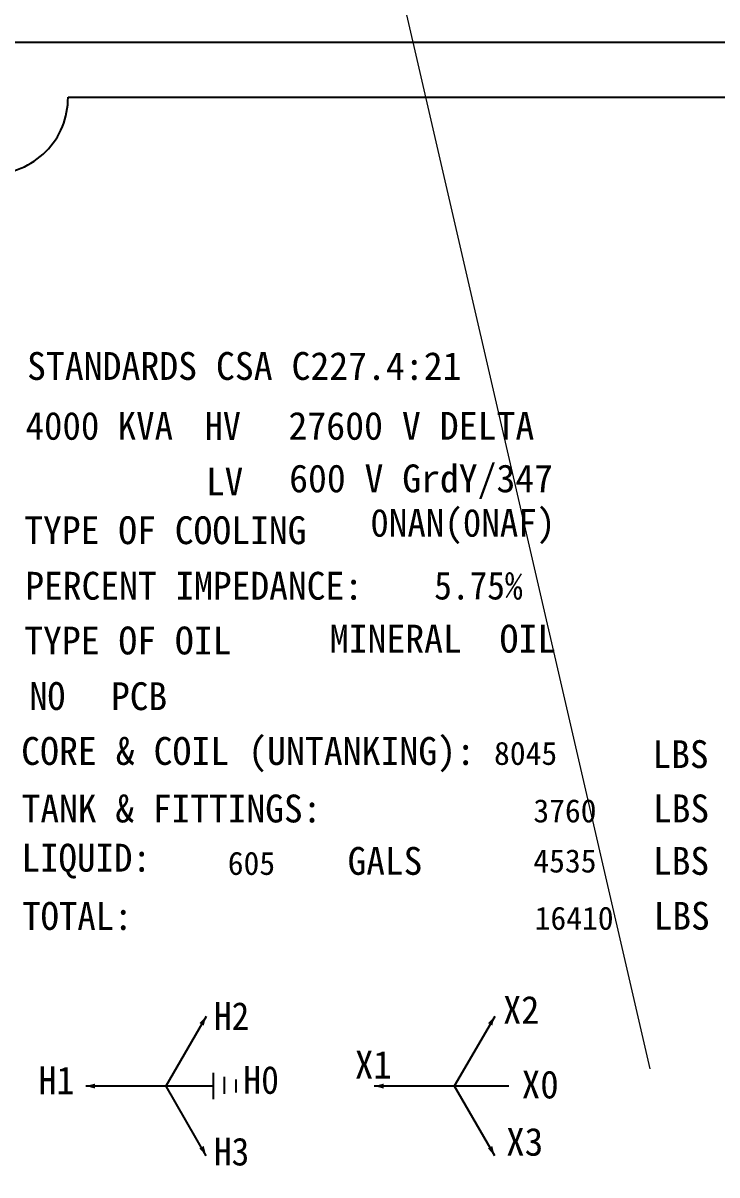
# Model space of a CAD drawing. Header units: millimetres. Extents: x 183355 to 194386, y -190559 to -183233.
# Drawn here: x 185759.4 to 185822.5, y -184423.9 to -184319.1 of the extents above; entities that cross this region are included whole.
import ezdxf

# ---------------------------------------------------------------- set-up
doc = ezdxf.new("R2010")
doc.units = ezdxf.units.MM
doc.header["$LTSCALE"] = 13
doc.layers.add('2', color=3, linetype='Continuous')
doc.layers.add('PDF_Geometry', color=7, linetype='Continuous')
doc.layers.add('标注、文本', color=3, linetype='Continuous', lineweight=25)
doc.layers.add('铁心', color=3, linetype='Continuous', lineweight=0)
doc.styles.add('PDF FangSong', font='simfang.ttf')

msp = doc.modelspace()

# ---------------------------------------------------------------- hatches: boundary and pattern name
at = {"layer": '2', "linetype": 'Continuous', "transparency": 33554559}
for points in [[(185776.02, -184409.47), (185775.795, -184410.312), (185775.402, -184410.087)], [(185802.267, -184409.47), (185802.043, -184410.312), (185801.649, -184410.087)], [(185765.067, -184415.816), (185765.91, -184415.592), (185765.91, -184416.041)], [(185791.315, -184415.816), (185792.157, -184415.592), (185792.157, -184416.041)], [(185776.02, -184422.163), (185775.402, -184421.489), (185775.795, -184421.265)], [(185802.267, -184422.163), (185801.649, -184421.489), (185802.043, -184421.265)]]:
    msp.add_hatch(color=256, dxfattribs=at).paths.add_polyline_path(points)

# ---------------------------------------------------------------- linework, layer by layer
at = {"layer": '2', "linetype": 'Continuous'}
for p, q in [((185776.671, -184415.816), (185765.067, -184415.816)), ((185776.02, -184422.163), (185772.369, -184415.816)), ((185803.552, -184415.816), (185791.315, -184415.816)), ((185802.267, -184422.163), (185798.616, -184415.816))]:
    msp.add_line(p, q, dxfattribs=at)
for points in [[(185776.02, -184409.47), (185772.339, -184415.816)], [(185802.267, -184409.47), (185798.587, -184415.816)]]:
    msp.add_lwpolyline(points, dxfattribs=at)
at = {"layer": 'PDF_Geometry', "lineweight": 25}
for points in [[(185751.493, -184320.839), (185901.514, -184320.839), (185901.514, -184495.854), (185751.493, -184495.854), (185751.493, -184320.839)], [(185763.456, -184325.837), (185889.494, -184325.837)]]:
    msp.add_lwpolyline(points, dxfattribs=at)
msp.add_arc((185756.525, -184325.892), 6.925, 269.71884, 0.45049, dxfattribs=at)
at = {"layer": '标注、文本'}
for p, q in [((185776.671, -184417.02), (185776.671, -184414.612)), ((185777.67, -184416.534), (185777.67, -184414.974)), ((185778.756, -184416.396), (185778.756, -184415.224))]:
    msp.add_line(p, q, dxfattribs=at)
at = {"layer": '铁心'}
msp.add_lwpolyline([(185816.416, -184414.261), (185668.444, -183773.326), (185668.444, -183773.326)], dxfattribs=at)

# ---------------------------------------------------------------- texts
at = {"layer": '2', "linetype": 'Continuous', "char_height": 2.53409, "attachment_point": 7, "style": 'PDF FangSong'}
for s, insert in [('{\\W0.9969;STANDARDS CSA C227.4:21}', (185759.721, -184351.601)), ('{\\W0.9728;4000 KVA}', (185759.587, -184357.046)), ('\\W0.950748;HV', (185775.895, -184357.017)), ('{\\W0.9983;27600 V DELTA}', (185783.498, -184357.046)), ('{\\W0.9944;600 V GrdY/347}', (185783.57, -184362.404)), ('\\W0.979087;LV', (185776.011, -184362.071)), ('{\\W0.9759;0NAN(0NAF)}', (185790.955, -184366.502)), ('\\W0.993250;TYPE OF COOLING', (185759.46, -184366.545)), ('\\W0.990022;PERCENT IMPEDANCE:', (185759.561, -184371.599)), ('{\\W0.9335;5.75%}', (185796.762, -184371.584)), ('{\\W0.9956;MINERAL  OIL}', (185787.263, -184376.413)), ('\\W0.994479;TYPE OF OIL', (185759.46, -184376.58)), ('\\W0.943330;NO', (185759.952, -184381.634)), ('\\W0.986198;PCB', (185767.366, -184381.648)), ('{\\W0.9982;CORE & COIL (UNTANKING): \\fSimSun|b0|i0|c134|p2;\\H0.8333x;\\W1;8045}', (185759.185, -184387.267)), ('\\W0.985571;LBS', (185816.629, -184386.919)), ('\\W0.988717;TANK & FITTINGS:', (185759.228, -184391.871)), ('\\W0.985572;LBS', (185816.673, -184391.857)), ('{\\fSimSun|b0|i0|c134|p2;\\H0.8333x;3760}', (185805.783, -184391.857)), ('{\\W0.976;LIQUID:}', (185759.214, -184396.94)), ('{\\fSimSun|b0|i0|c134|p2;\\H0.8333x;605}', (185777.981, -184396.635)), ('{\\W0.9851;GALS}', (185788.885, -184396.635)), ('{\\fSimSun|b0|i0|c134|p2;\\H0.8333x;4535}', (185805.783, -184396.417)), ('\\W0.985572;LBS', (185816.673, -184396.635)), ('\\W0.968789;TOTAL:', (185759.286, -184401.646)), ('\\W0.985572;LBS', (185816.731, -184401.631)), ('{\\fSimSun|b0|i0|c134|p2;\\H0.8333x;16410}', (185805.899, -184401.631)), ('\\W0.931666;H2', (185776.726, -184410.711)), ('\\W0.956432;X2', (185803.032, -184410.146)), ('\\W0.967858;X1', (185789.551, -184415.142)), ('\\W0.941848;H1', (185760.769, -184416.563)), ('{\\W0.9418;H0}', (185779.397, -184416.563)), ('\\W0.977455;X0', (185804.723, -184416.982)), ('\\W0.977877;X3', (185803.307, -184422.194)), ('{\\W0.9317;H3}', (185776.726, -184423.083))]:
    msp.add_mtext(s, dxfattribs=dict(at, insert=insert))

doc.saveas('drawing.dxf')
